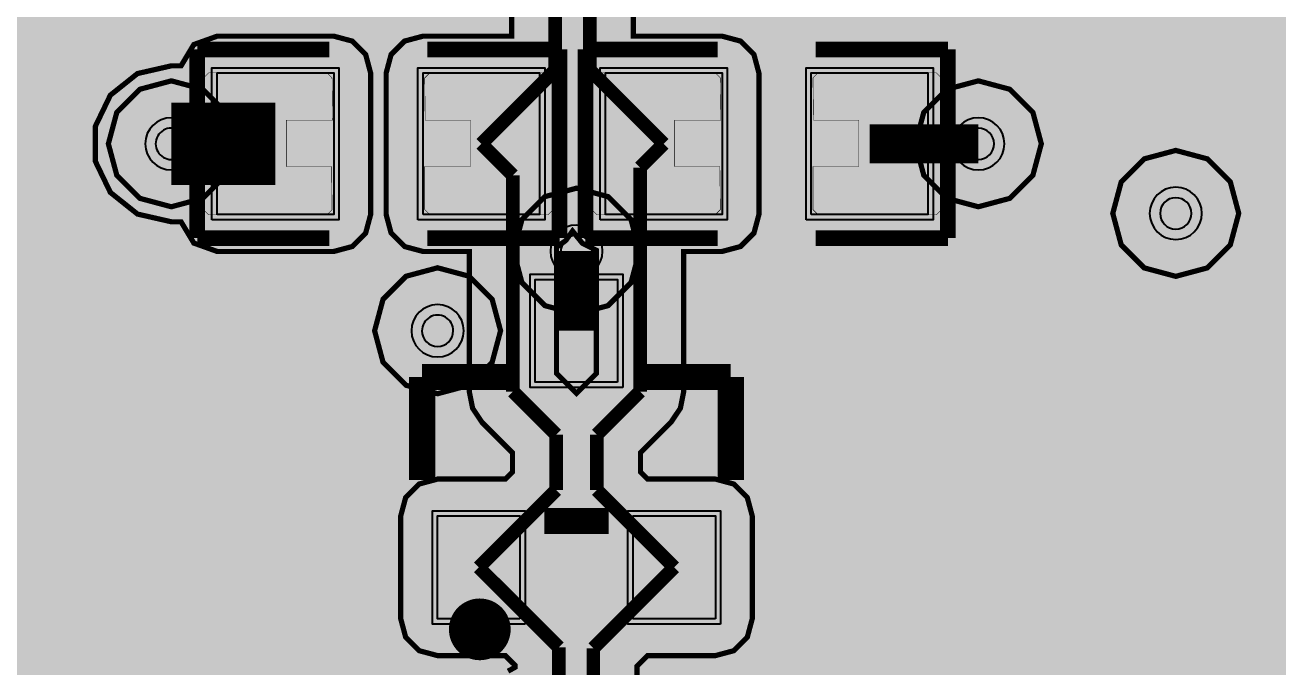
# Model space of a CAD drawing. Header units: millimetres. Extents: x -61 to 56, y -72 to 70.
# Drawn here: x -15.11 to -2.93, y -51.31 to -45.07 of the extents above; entities that cross this region are included whole.
import ezdxf

# ---------------------------------------------------------------- set-up
doc = ezdxf.new("R2010")
doc.units = ezdxf.units.MM
doc.header["$MEASUREMENT"] = 0
for name, color, linetype, true_color in [('02GND', 7, 'Continuous', 0x999966), ('03POWER', 7, 'Continuous', 0x008000), ('Bottom-Layer', 7, 'Continuous', 0x0000ff), ('Document-Layer', 7, 'Continuous', 0xffffff), ('Hole-Layer', 7, 'Continuous', 0x222222), ('Multi-Layer', 7, 'Continuous', 0xc0c0c0), ('Top-Layer', 7, 'Continuous', 0xff0000), ('Top-Paste-Mask-Layer', 7, 'Continuous', 0x808080), ('Top-Silkscreen-Layer', 7, 'Continuous', 0xffcc00), ('Top-Solder-Mask-Layer', 7, 'Continuous', 0x800080)]:
    doc.layers.add(name, color=color, linetype=linetype, true_color=true_color)

msp = doc.modelspace()

# ---------------------------------------------------------------- hatches: boundary and pattern name
at = {"layer": '02GND'}
for points in [[(-49.64195834391669, 52.15325882651766), (49.64195834391669, 52.15325882651766), (49.641958343916706, -62.14198374396749), (-49.64195834391669, -62.14198374396749)], [(-14.295707391414785, -46.22553213106427), (-14.213696018064644, -46.5316027432055), (-13.989636779273562, -46.75566198199658), (-13.683566167132335, -46.837673355346716), (-13.37749555499111, -46.75566198199658), (-13.153436316200027, -46.5316027432055), (-13.071424942849886, -46.22553213106427), (-13.153436316200027, -45.91946151892304), (-13.37749555499111, -45.69540228013196), (-13.683566167132335, -45.613390906781824), (-13.98963677927356, -45.69540228013196), (-14.213696018064644, -45.91946151892304)]]:
    msp.add_hatch(color=256, dxfattribs=at).paths.add_polyline_path(points)
at = {"layer": '03POWER'}
for points in [[(48.498956057912125, -56.04159512319025), (48.58111403814797, -56.34791952557415), (48.80553446097866, -56.57201782326688), (49.111976558646546, -56.65373571597832), (49.41818263372846, -56.57113781772896), (49.64195834391669, -56.34639573279148), (49.641958343916706, -62.14198374396749), (44.192197104394225, -62.14198374396749), (44.39271061544224, -61.95662885865687), (44.49267545900355, -61.702524290273935), (44.47220038050033, -61.43023240133561), (45.189120969245266, -61.703607933859004), (45.94976176232751, -61.80428015568837), (46.713115877138364, -61.72682172974153), (47.43803015326418, -61.475408514858486), (48.08542375926282, -61.063594441202774), (48.62039507817628, -60.513580804745615), (49.014103287538546, -59.85501937387557), (49.24532319607639, -59.123413833816876), (49.30158951434908, -58.358205748537536), (49.17986887058742, -57.60064822779664), (48.886723342706745, -56.89158193200168), (48.437956690324455, -56.26923331261023), (47.85776235875703, -55.76715378707081), (47.17741918692714, -55.41241094937951), (46.43360513483187, -55.22412932984521), (45.666419939159496, -55.21245937311911), (44.917223297607244, -55.3780302178825), (44.22640512747952, -55.71191577937058), (43.631208106087335, -56.196115963256034), (43.16371988190714, -56.80452706818566), (42.84914319834193, -57.50434906162825), (42.7044371893899, -58.257853861428494), (42.73740309628848, -59.02441929329403), (42.94626369503581, -59.76271907159533), (43.319759108259646, -60.43295073949053), (43.837753836123234, -60.99898145796292), (-43.36177800355601, -60.99898145796292), (-43.62070140292836, -61.05643758985197), (-43.83101923092808, -61.21802021595908), (-43.95325024242799, -61.453396751879495), (-43.96444900967684, -61.718381886266876), (-43.86251327972212, -61.963232127828505), (-43.66657861315724, -62.14198374396749), (-49.64195834391669, -62.14198374396749), (-49.64195834391669, -56.58191262382526), (-49.43345581523011, -56.797498269466416), (-49.14757138874967, -56.8881656272704), (-48.85293138332117, -56.832150073391965), (-49.16222811200256, -57.541188698626186), (-49.29821191569646, -58.30270602842243), (-49.25343109754075, -59.07497212037024), (-49.0303395753776, -59.81566801693373), (-48.6411624109461, -60.4842047572346), (-48.10722589587972, -61.043947587761096), (-47.45778890473421, -61.464223488781975), (-46.72843955504717, -61.72200200720069), (-45.95914503491617, -61.80315728887398), (-45.19206146445252, -61.70324215302472), (-44.46922380723083, -61.427731790698154), (-43.83024242092482, -60.99172373297273), (-43.31013247250253, -60.41911053019163), (-42.93739516258743, -59.74127047808177), (-42.7324559048482, -58.995348136893135), (-42.706545045710975, -58.22221886838377), (-42.861082459178974, -57.46424893079675), (-43.18759973998821, -56.76297387507325), (-43.668204258790595, -56.1568224625089), (-44.27655964987642, -55.6790108295573), (-44.97932900226311, -55.35572229621123), (-45.73800166956687, -55.204672561576466), (-46.51100359237213, -55.23413891164608), (-47.25597549077851, -55.44250663715039), (-47.93209408578566, -55.81835751706504), (-48.50230915026372, -56.34109551902143), (-48.49979490575768, -56.3091476666853), (-48.498956057912125, -56.27711201422403), (-48.498956057912125, 51.31496316992635), (-19.402619467519298, 51.31496316992635), (-19.629487069922497, 51.14373500071528), (-19.75456549222998, 50.88850298229945), (-19.75088814838538, 50.604294481205976), (-19.61924786426078, 50.35238411907861), (-19.388025946438404, 50.187083121894396), (-19.6577761679802, 49.97715635433686), (-19.772914418966884, 49.65532159406582), (-19.6975412972884, 49.32192494998037), (-19.45515768106508, 49.080917455604144), (-19.683909679216892, 48.85828713656416), (-19.769484338568923, 48.55076687171796), (-19.688612489603983, 48.241976522679515), (-19.463284529677818, 48.0158813080247), (-19.154770869168768, 47.93396026742095), (-18.84696149045146, 48.01848909083615), (-18.62355486999766, 48.24648298889421), (-18.545298974109148, 48.55594663841217), (-18.63347287910289, 48.86273173924409), (-18.86410063745156, 49.083418333067456), (-18.624969617895157, 49.324257714659346), (-18.550889167339907, 49.65546662016338), (-18.664631474695653, 49.97523206507112), (-18.931232372078252, 50.18525876278939), (-18.69805043815655, 50.349440834778), (-18.56455849949009, 50.601451686490805), (-18.559730008311707, 50.88659419953101), (-18.684612953435636, 51.14298026991533), (-18.912102401924443, 51.31496316992635), (48.42554110101114, 51.31496316992635), (48.498956057912125, 51.24154821302537)], [(22.8493522987046, 14.008028956057913), (22.9306957097232, 13.70311821518391), (23.153107563706765, 13.479242630038797), (23.45747817113814, 13.395900901305033), (23.76291592583185, 13.475242494584576), (23.76291592583185, -5.556832290066372), (23.537746707185544, -5.68262653381319), (23.38437889255203, -5.889999825777614), (23.330040640081283, -6.142136144272289), (23.38437889255203, -6.394272462766964), (23.537746707185544, -6.601645754731387), (23.76291592583185, -6.727439998478205), (23.76291592583185, -10.398869660201642), (23.49121982047213, -10.504061219073387), (23.298924763855425, -10.722937094688511), (23.229591059182123, -11.005915671831346), (23.298924763855428, -11.288894248974179), (23.491219820472132, -11.507770124589303), (23.76291592583185, -11.612961683461046), (23.76291592583185, -18.065884906541513), (15.932438119647943, -25.89636271272543), (-24.55725933451867, -25.89636271272543), (-24.694313853094943, -25.923624551475513), (-24.81050306362028, -26.00125969990525), (-28.007155336924825, -29.197911973209795), (-28.084790485354564, -29.314101183735133), (-28.11205232410465, -29.451155702311407), (-28.11205232410465, -54.9897332994666), (-28.084790485354564, -55.12678781804287), (-28.007155336924825, -55.242977028568205), (-26.976256175126505, -56.27387619036653), (-26.860066964601167, -56.35151133879627), (-26.723012446024896, -56.37877317754636), (9.14188214376429, -56.37877317754636), (9.278936500650534, -56.351511405770424), (9.395125625361427, -56.27387643787076), (10.694579524269225, -54.974425078968046), (10.7722148532292, -54.85823578262847), (10.799476758953519, -54.72118110236221), (10.799476758953519, -52.30704935710272), (11.027596092756033, -52.52074669756957), (11.331479004075238, -52.59395981104846), (11.631890004394762, -52.507598855379065), (11.850498883362615, -52.28418188687952), (11.930304800609603, -51.98196342392685), (11.850498883362615, -51.67974496097418), (11.631890004394762, -51.456327992474634), (11.331479004075238, -51.36996703680524), (11.027596092756033, -51.443180150284135), (10.799476758953519, -51.656877490750986), (10.799476758953519, -47.2270391970824), (10.994646497483823, -47.42162005923089), (11.25539127222639, -47.51086747486231), (11.528859629072418, -47.476691510261844), (11.759621117588802, -47.32601943531051), (11.900901721949367, -47.089391606042796), (11.924064682759033, -46.81477111154363), (12.234593449248374, -46.82033628397155), (12.507885483393856, -46.672787817242245), (12.673590338420407, -46.410107427829224), (12.689052506199635, -46.09991392801159), (12.550291737490909, -45.82205688737935), (12.29302763204046, -45.648061870185394), (11.983484750012357, -45.622718426313625), (11.701345179890486, -45.75255042904404), (11.51923688857868, -46.00413670887074), (11.48403793344619, -46.31271428342716), (11.224239487138794, -46.297060592487746), (10.981420375354643, -46.39075770928501), (10.799476758953519, -46.576867330730664), (10.799476758953519, -42.147029037062076), (11.027596092756033, -42.36072637752893), (11.331479004075238, -42.43393949100782), (11.631890004394762, -42.34757853533843), (11.850498883362615, -42.12416156683888), (11.930304800609603, -41.82194310388621), (11.850498883362615, -41.51972464093354), (11.631890004394762, -41.29630767243399), (11.331479004075238, -41.209946716764605), (11.027596092756033, -41.28315983024349), (10.799476758953519, -41.49685717071034), (10.799476758953519, -38.0449555830423), (11.00268033657947, -37.84175151705892), (11.302568492383902, -37.86117191414528), (11.575561111775842, -37.73553319570107), (11.75586457654087, -37.495115396009574), (11.800024168562755, -37.19786131572263), (21.069715784758, -37.19786131572263), (21.334124841312097, -37.33688156948198), (21.6328415447338, -37.334214878646875), (21.89472654754866, -37.19049631532329), (21.99236859392231, -37.15499644936559), (22.075712614039386, -37.09296432854281), (32.36304560870537, -26.805631333876825), (32.44068075713511, -26.689442123351487), (32.4679425958852, -26.552387604775216), (32.4679425958852, -1.0995663265055207), (32.7894140353464, -1.030597883273473), (33.02883274101193, -0.8052554418015087), (33.11712979425959, -0.4885471170942343), (33.02883274101193, -0.17183879238696065), (32.7894140353464, 0.053503649085004094), (32.4679425958852, 0.12247209231705247), (32.4679425958852, 3.3311708478591164), (32.46921880048647, 3.3539617330030085), (32.4696443992888, 3.3767843535687074), (32.46921880048647, 3.399606974134406), (32.4679425958852, 3.422397859278298), (32.4679425958852, 16.054262128524257), (32.44068075713511, 16.19131664710053), (32.36304560870537, 16.30750585762587), (30.90415767008948, 17.76639379624176), (31.093717054720035, 18.043060975318994), (31.109046083461596, 18.37808710737127), (30.945543494001992, 18.670908540193516), (30.652287301361483, 18.833630062304337), (30.317303217394343, 18.81740810900748), (30.041142272875238, 18.627111968735573), (29.93428154657511, 18.687954774433102), (29.8131394462789, 18.70906527813056), (26.82433871501461, 18.70906527813056), (27.106796188111375, 18.821865029242648), (27.300100091220017, 19.056683275982813), (27.356529669212804, 19.35555065574634), (27.262154204550928, 19.644686055912103), (27.040272080592253, 19.852710888628646), (26.745659131318263, 19.928270256540515), (26.451046182044273, 19.852710888628646), (26.229164058085598, 19.644686055912103), (26.134788593423725, 19.35555065574634), (26.191218171416512, 19.056683275982813), (26.384522074525155, 18.821865029242648), (26.66697954762192, 18.70906527813056), (26.105369570739143, 18.70906527813056), (25.968315052162872, 18.681803439380474), (25.852125841637534, 18.604168290950735), (23.867812913011676, 16.619855362324877), (23.790177764581937, 16.503666151799543), (23.76291592583185, 16.36661163322327), (23.76291592583185, 14.540815417531249), (23.45747817113814, 14.620157010810791), (23.153107563706765, 14.536815282077029), (22.9306957097232, 14.312939696931915)], [(-27.652311404622807, -29.49323988441688), (-24.845125184586678, -26.686053664380744), (-24.698454771378227, -26.989688919691538), (-24.413246635164455, -27.16958582743555), (-24.076046227079843, -27.17115527509624), (-23.789175878555145, -26.993921019051577), (-23.63968543346847, -26.69166419910176), (-23.672937265355415, -26.35610363220727), (-14.65085750223413, -26.35610363220727), (-14.690372732980542, -26.64871280011407), (-14.588317806899635, -26.925780247979517), (-14.36843680938323, -27.122843500604763), (-14.08188722377445, -27.1940538481077), (-13.795337638165671, -27.122843500604763), (-13.575456640649264, -26.925780247979517), (-13.473401714568356, -26.64871280011407), (-13.51291694531477, -26.35610363220727), (-4.490837182193487, -26.35610363220727), (-4.530352412939901, -26.64871280011407), (-4.428297486858995, -26.925780247979517), (-4.2084164893425875, -27.122843500604763), (-3.921866903733808, -27.1940538481077), (-3.635317318125029, -27.122843500604763), (-3.4154363206086216, -26.925780247979517), (-3.3133813945277146, -26.64871280011407), (-3.3528966252741284, -26.35610363220727), (0.5891729778268339, -26.35610363220727), (0.54965774708042, -26.64871280011407), (0.6517126731613266, -26.925780247979514), (0.8715936706777333, -27.122843500604763), (1.1581432562865133, -27.1940538481077), (1.444692841895292, -27.122843500604763), (1.6645738394116987, -26.925780247979517), (1.7666287654926054, -26.64871280011407), (1.7271135347461917, -26.35610363220727), (10.749193297867475, -26.35610363220727), (10.709678067121061, -26.64871280011407), (10.811732993201968, -26.925780247979517), (11.031613990718373, -27.122843500604763), (11.318163576327153, -27.1940538481077), (11.604713161935932, -27.122843500604763), (11.824594159452339, -26.925780247979517), (11.926649085533247, -26.64871280011407), (11.887133854786834, -26.35610363220727), (16.080784861569725, -26.35610363220727), (16.11966557605945, -26.348369777242706), (16.152627054222666, -26.3263456216598), (20.874668546622594, -21.604304129259866), (21.016002162475427, -21.903281241672246), (21.29222522408687, -22.08511447557212), (21.6227210109026, -22.09673513018092), (21.911033107101748, -21.934751674538884), (22.073016562743778, -21.646439578339734), (22.061395908134983, -21.315943791524006), (21.87956267423511, -21.039720729912567), (21.58058556182273, -20.89838711405973), (24.192898834766222, -18.286073841116238), (24.21492299034913, -18.253112362953022), (24.222656845313693, -18.214231648463297), (24.222656845313693, -11.485095551047984), (24.39304730507907, -11.27193940274312), (24.45387350774702, -11.005915671831346), (24.39304730507907, -10.739891940919573), (24.222656845313693, -10.52673579261471), (24.222656845313693, -6.686241523336984), (24.46487067077024, -6.460747647710811), (24.55432308864618, -6.142136144272289), (24.46487067077024, -5.823524640833768), (24.222656845313693, -5.598030765207596), (24.222656845313693, 16.3245274511178), (26.147453752844612, 18.249324358648717), (29.77105526417343, 18.249324358648717), (29.91571242516504, 18.104667197657108), (30.080422315809102, 17.804633644231757), (30.380455869234453, 17.639923753587695), (32.00820167640336, 16.01217794641879), (32.00820167640336, 14.545835302790936), (31.728625800916536, 14.663594800074979), (31.426842503961645, 14.632662437833318), (31.176969363813374, 14.46063516328868), (31.04037489294593, 14.189762647364203), (30.749973975088448, 14.208365516283157), (30.483795659668274, 14.090773576829122), (30.301991092623165, 13.863560330679112), (30.245644586276683, 13.578071572499338), (30.327489360166187, 13.29882223443126), (30.529030079948985, 13.088917260469435), (30.804722444884725, 12.995791110862465), (31.092265318041964, 13.040488492452035), (31.326679577063036, 13.21290866236288), (31.454992137788135, 13.474088000337098), (31.74330469206401, 13.45511744086471), (32.00820167640336, 13.570502009883693), (32.00820167640336, 9.465825142770614), (31.69571564022029, 9.587592097784084), (31.36596702173867, 9.52643195756088), (31.117932898677783, 9.300702500156504), (31.026062992125986, 8.978158496316993), (31.117932898677783, 8.655614492477483), (31.36596702173867, 8.429885035073108), (31.69571564022029, 8.368724894849903), (32.00820167640336, 8.490491849863371), (32.00820167640336, 3.970085997037452), (31.73220556372742, 3.975964949944965), (31.481691976847408, 3.859984955600983), (31.307609364618344, 3.6457335602285754), (31.245361950723908, 3.3767843535687074), (31.307609364618344, 3.1078351469088394), (31.481691976847408, 2.8935837515364318), (31.73220556372742, 2.7776037571924497), (32.00820167640336, 2.783482710099963), (32.00820167640336, -0.13088853570784736), (31.92239925677884, -0.3006466897047749), (31.892847345694694, -0.48854711709423415), (31.92239925677884, -0.6764475444836932), (32.00820167640336, -0.8462056984806203), (32.00820167640336, -10.854215497310669), (31.69571564022029, -10.732448542297199), (31.36596702173867, -10.793608682520404), (31.117932898677783, -11.019338139924779), (31.026062992125986, -11.34188214376429), (31.117932898677783, -11.6644261476038), (31.36596702173867, -11.890155605008175), (31.69571564022029, -11.95131574523138), (32.00820167640336, -11.829548790217912), (32.00820167640336, -15.93422565733099), (31.69571564022029, -15.812458702317521), (31.36596702173867, -15.873618842540726), (31.117932898677783, -16.0993482999451), (31.026062992125986, -16.42189230378461), (31.11793289867778, -16.74443630762412), (31.36596702173867, -16.970165765028497), (31.69571564022029, -17.031325905251702), (32.00820167640336, -16.90955895023823), (32.00820167640336, -26.094245977371628), (31.692934917932497, -25.97222300707202), (31.360976159238167, -26.036145747967424), (31.113567582861606, -26.26651877289175), (31.026164900079433, -26.593081944912022), (31.125424549780714, -26.916238650271264), (31.38107390528869, -27.13743119378442), (22.03370246632696, -36.48480263274614), (21.822268403390623, -36.23564969261925), (21.512781972681708, -36.13077023919438), (21.193436268353334, -36.20005134535368), (20.955233941813223, -36.42375025499456), (20.866054544885102, -36.738120396240795), (11.512065292850394, -36.738120396240795), (11.262722278447107, -36.65136701581459), (11.000033721823538, -36.677688301233786), (10.772860219200833, -36.81218844083678), (10.623456495818875, -37.02985014000937), (10.579611942642885, -37.290187887952094), (10.64948173413788, -37.54477834355391), (10.36949376369044, -37.82476698689406), (10.347469671075865, -37.85772843512545), (10.33973583947168, -37.89660909321819), (10.33973583947168, -54.679096862089544), (9.099798019825993, -55.91903225806452), (-26.68092826391942, -55.91903225806452), (-27.652311404622807, -54.94764911736113)], [(-6.452799085598172, -46.22553213106427), (-6.370787712248031, -46.5316027432055), (-6.146728473456948, -46.75566198199658), (-5.840657861315723, -46.837673355346716), (-5.534587249174498, -46.75566198199658), (-5.310528010383415, -46.5316027432055), (-5.228516637033274, -46.22553213106427), (-5.310528010383415, -45.91946151892304), (-5.534587249174498, -45.69540228013196), (-5.840657861315723, -45.613390906781824), (-6.146728473456947, -45.69540228013196), (-6.370787712248031, -45.91946151892304)], [(-4.534008128016256, -46.90195326390653), (-4.451996754666116, -47.20802387604776), (-4.227937515875032, -47.43208311483884), (-3.9218669037338074, -47.51409448818898), (-3.615796291592583, -47.43208311483884), (-3.391737052801499, -47.20802387604776), (-3.3097256794513585, -46.90195326390653), (-3.3917370528014987, -46.5958826517653), (-3.615796291592583, -46.37182341297422), (-3.9218669037338074, -46.28981203962408), (-4.227937515875031, -46.37182341297422), (-4.451996754666116, -46.5958826517653)], [(-10.358232156464314, -47.269047498095006), (-10.276220783114173, -47.57511811023623), (-10.052161544323091, -47.79917734902731), (-9.746090932181865, -47.88118872237745), (-9.44002032004064, -47.79917734902731), (-9.215961081249556, -47.57511811023623), (-9.133949707899415, -47.269047498095006), (-9.215961081249556, -46.96297688595378), (-9.44002032004064, -46.738917647162694), (-9.746090932181865, -46.65690627381255), (-10.05216154432309, -46.738917647162694), (-10.276220783114173, -46.96297688595378)], [(-11.708163576327154, -48.043096266192535), (-11.626152202977012, -48.34916687833376), (-11.402092964185929, -48.57322611712485), (-11.096022352044706, -48.65523749047499), (-10.789951739903481, -48.57322611712485), (-10.5658925011124, -48.34916687833376), (-10.483881127762258, -48.043096266192535), (-10.5658925011124, -47.737025654051315), (-10.789951739903481, -47.51296641526023), (-11.096022352044706, -47.43095504191009), (-11.402092964185929, -47.51296641526023), (-11.626152202977012, -47.737025654051315)]]:
    msp.add_hatch(color=256, dxfattribs=at).paths.add_polyline_path(points)
at = {"layer": 'Bottom-Layer'}
for points in [[(-49.64195834391669, -62.14198374396749), (-49.641958343916684, 52.15325882651766), (49.6419583439167, 52.15325882651766), (49.641958343916706, -62.14198374396749)], [(-14.295707391414785, -46.22553213106427), (-14.213696018064644, -46.5316027432055), (-13.989636779273562, -46.75566198199658), (-13.683566167132335, -46.837673355346716), (-13.37749555499111, -46.75566198199658), (-13.153436316200027, -46.5316027432055), (-13.071424942849886, -46.22553213106427), (-13.153436316200027, -45.91946151892304), (-13.37749555499111, -45.69540228013196), (-13.683566167132335, -45.613390906781824), (-13.98963677927356, -45.69540228013196), (-14.213696018064644, -45.91946151892304)]]:
    msp.add_hatch(color=256, dxfattribs=at).paths.add_polyline_path(points)
at = {"layer": 'Top-Layer'}
for points in [[(-49.64195834391669, -62.14198374396749), (-49.641958343916684, 52.15325882651766), (49.6419583439167, 52.15325882651766), (49.641958343916706, -62.14198374396749)], [(-10.788313436626876, -48.63363220726443), (-10.756024837531996, -48.79595859785279), (-10.664074649405745, -48.933572454773156), (-10.368244856489715, -49.229404036466576), (-10.368244856489715, -49.41559944195624), (-10.437796309910645, -49.48515113030226), (-11.096052832105665, -49.48515113030226), (-11.275123190246381, -49.53313288815442), (-11.40621179053494, -49.664221488442976), (-11.454193548387098, -49.843291846583696), (-11.4541935483871, -50.843291846583696), (-11.406211790534941, -51.022362204724416), (-11.275123190246383, -51.15345080501297), (-11.096052832105666, -51.20143256286513), (-10.437794424476268, -51.20143256286513), (-10.341899923799849, -51.29732706354155), (-10.341899923799849, -51.31416168385068), (-10.41143400471593, -51.35252350986573), (-10.472599000954295, -51.40317389327213), (-10.565994987746269, -51.496567340059016), (-10.657948812311846, -51.634182925516136), (-10.690238760477522, -51.79651257302515), (-10.690238760477522, -52.005963931927866), (-10.657949916000472, -52.16829091492245), (-10.56599906644185, -52.30590508625388), (-10.472603079649879, -52.399301073045855), (-10.411436388449772, -52.449953911645814), (-10.341899923799849, -52.48831736110743), (-10.341899923799849, -52.714136442118566), (-10.695655572742778, -52.383891290523465), (-11.138014017175694, -52.18761616232329), (-11.620248056594471, -52.14693139199146), (-12.089238065897806, -52.26631853738308), (-12.493323292351459, -52.53262672177291), (-12.787992453085257, -52.91652124507787), (-12.940786795569082, -53.37571489509498), (-12.934875533241032, -53.859626019464734), (-12.770909810593352, -54.31495025680306), (-12.466950977519568, -54.69153218295928), (-12.056481073733359, -54.94789009174472), (-11.584714674777278, -55.05578533782681), (-11.10361836160472, -55.00333291402317), (-10.66618643512432, -54.79631062293655), (-10.32060342409723, -54.4575226334792), (-10.10493640485274, -54.02428752857506), (-10.011115062230127, -54.02428752857506), (-9.873084562974297, -54.00120139894204), (-9.750078740157482, -53.93445594471926), (-9.627072917340668, -54.00120139894204), (-9.489042418084837, -54.02428752857506), (-9.395221075462223, -54.02428752857506), (-9.179554056217734, -54.4575226334792), (-8.833971045190642, -54.79631062293655), (-8.396539118710248, -55.00333291402317), (-7.91544280553769, -55.05578533782681), (-7.44367640658161, -54.94789009174472), (-7.033206502795401, -54.691532182959286), (-6.729247669721615, -54.314950256803066), (-6.565281947073934, -53.85962601946474), (-6.559370684745882, -53.37571489509499), (-6.712165027229704, -52.916521245077874), (-7.006834187963502, -52.532626721772914), (-7.410919414417153, -52.266318537383086), (-7.87990942372049, -52.14693139199146), (-8.362143463139267, -52.18761616232329), (-8.804501907572183, -52.383891290523465), (-9.158257556515116, -52.714136442118566), (-9.158257556515116, -51.30530267949279), (-9.05438743988746, -51.20143256286513), (-8.396129032258065, -51.20143256286513), (-8.21705867411735, -51.15345080501297), (-8.08597007382879, -51.022362204724416), (-8.037988315976632, -50.843291846583696), (-8.037988315976632, -49.843291846583696), (-8.085970073828788, -49.664221488442976), (-8.217058674117348, -49.53313288815442), (-8.396129032258063, -49.48515113030226), (-9.054387439887464, -49.48515113030226), (-9.123939547879097, -49.41559902231063), (-9.123939547879097, -49.22940478769701), (-8.828108121772539, -48.93357336159045), (-8.736157272213909, -48.79595919025902), (-8.703868427736857, -48.63363220726443), (-8.703868427736857, -47.27217932435866), (-8.331460502921008, -47.27217932435865), (-8.152390144780291, -47.2241975665065), (-8.021301544491733, -47.09310896621794), (-7.973319786639574, -46.91403860807722), (-7.973319786639576, -45.53702565405132), (-8.021301544491733, -45.3579552959106), (-8.152390144780291, -45.22686669562204), (-8.331460502921008, -45.17888493776988), (-9.192755905511811, -45.17888493776988), (-9.192755905511818, -44.68038772739596), (-8.783383468074407, -44.89642480352207), (-8.325234315683495, -44.962433628371926), (-7.871525892353655, -44.87074678420047), (-7.474959818270127, -44.632014382376695), (-7.181600203200408, -44.27396697344778), (-7.181600203200409, -44.604831089662184), (-7.133618445348252, -44.783901447802904), (-7.0025298450596924, -44.91499004809146), (-6.823459486918975, -44.96297180594362), (-4.823459486918975, -44.96297180594362), (-4.6443891287782595, -44.91499004809146), (-4.5133005284897, -44.783901447802904), (-4.465318770637543, -44.604831089662184), (-4.465318770637541, -42.60483108966218), (-4.513300528489697, -42.42576073152146), (-4.644389128778258, -42.2946721312329), (-4.823459486918974, -42.246690373380744), (-6.823459486918974, -42.246690373380744), (-7.002529845059691, -42.2946721312329), (-7.13361844534825, -42.42576073152146), (-7.181600203200407, -42.60483108966218), (-7.181600203200408, -42.935695205876584), (-7.467737604176427, -42.58393960991556), (-7.853719284002066, -42.3459800453543), (-8.296520901473036, -42.24834122575728), (-8.746784549539216, -42.30190668811263), (-9.154320548641099, -42.50070563419444), (-9.154320548641099, -42.11445663580707), (-8.855488770322978, -42.0636889373548), (-8.611886241422551, -41.883312667152126), (-8.476139192278385, -41.612295085457575), (-8.333523611827, -41.891352389605835), (-8.077202730739533, -42.07166264639819), (-7.766368039471207, -42.111587294049805), (-7.472799755783849, -42.00190664124887), (-7.264290812458097, -41.76794894563029), (-7.188991617983237, -41.46374142748285), (-7.188991617983235, -41.419129758554426), (-7.175563845660423, -41.406642603172784), (-7.162441997455039, -41.393834355097674), (-6.0910409672240196, -40.32243332486666), (-5.425064770129541, -40.32243332486666), (-5.191362151247044, -40.2356739981204), (-5.070888109576363, -40.01743078486158), (-5.032608585217171, -40.01743078486158), (-4.703663105426269, -39.94235112566917), (-4.439869312159518, -39.73198259538659), (-4.293474801391959, -39.427991261437015), (-4.293474801391959, -39.09058633571821), (-4.439869312159518, -38.786595001768625), (-4.70366310542627, -38.576226471486045), (-5.032608585217171, -38.501146812293634), (-5.070888109576363, -38.501146812293634), (-5.191362151247043, -38.28290359903482), (-5.425064770129541, -38.19614427228856), (-6.77507747015494, -38.19614427228856), (-6.954147828295657, -38.24412603014071), (-7.085236428584216, -38.37521463042927), (-7.133218186436373, -38.55428498856999), (-7.133218186436373, -39.22026118566446), (-7.571098865021447, -39.658141864249544), (-7.85095233972961, -39.59968015399323), (-8.128919620066176, -39.66653768860691), (-8.351579265366972, -39.84586538091027), (-8.476139192278385, -40.103198945530494), (-8.6412378055031, -39.799550994313414), (-8.938325799732393, -39.622920436221484), (-9.283955124829456, -39.622920436221484), (-9.581043119058752, -39.799550994313414), (-9.746141732283466, -40.103198945530494), (-9.88875731273485, -39.82414164138223), (-10.145078193822316, -39.64383138458987), (-10.455912885090644, -39.60390673693825), (-10.749481168778003, -39.71358738973919), (-10.957990112103754, -39.94754508535778), (-11.033289306578615, -40.25175260350521), (-11.033289306578615, -41.46374142748285), (-10.938579152348193, -41.80220817741016), (-10.681957895046297, -42.04236496873927), (-10.337962915925834, -42.11445663580707), (-10.337962915925834, -42.558183896367794), (-11.237693675387353, -42.5581838963678), (-11.416764033528068, -42.60616565421996), (-11.547852633816628, -42.73725425450851), (-11.595834391668786, -42.91632461264923), (-11.595834391668784, -44.29333756667513), (-11.547852633816628, -44.47240792481585), (-11.416764033528068, -44.603496525104404), (-11.237693675387353, -44.65147828295657), (-10.376398272796548, -44.65147828295657), (-10.376398272796548, -45.17888493776988), (-11.237693675387353, -45.17888493776989), (-11.416764033528068, -45.22686669562204), (-11.547852633816628, -45.3579552959106), (-11.595834391668786, -45.53702565405132), (-11.595834391668784, -46.91403860807722), (-11.54785263381663, -47.09310896621794), (-11.41676403352807, -47.224197566506504), (-11.237693675387353, -47.27217932435866), (-10.788313436626876, -47.27217932435866)], [(-13.237693675387352, -47.27217932435866), (-12.105156210312423, -47.27217932435865), (-11.926085852171706, -47.2241975665065), (-11.794997251883148, -47.09310896621794), (-11.74701549403099, -46.91403860807722), (-11.747015494030991, -45.53702565405132), (-11.794997251883146, -45.3579552959106), (-11.926085852171704, -45.226866695622036), (-12.105156210312423, -45.17888493776988), (-13.237693675387352, -45.17888493776989), (-13.46498804563179, -45.26025491514679), (-13.588999337891023, -45.4673901447803), (-13.683566167132335, -45.4673901447803), (-14.012511646923238, -45.54246980397271), (-14.27630544018999, -45.752838334255294), (-14.422699950957549, -46.05682966820487), (-14.422699950957549, -46.39423459392368), (-14.27630544018999, -46.69822592787325), (-14.012511646923238, -46.90859445815583), (-13.683566167132335, -46.983674117348244), (-13.588999337891023, -46.983674117348244), (-13.46498804563179, -47.19080934698175)], [(-13.237693675387352, -46.91403860807722), (-13.237693675387352, -45.53702565405132), (-12.105156210312423, -45.53702565405132), (-12.105156210312423, -46.91403860807722)], [(-11.237693675387353, -46.91403860807722), (-11.237693675387353, -45.53702565405132), (-10.105156210312423, -45.53702565405132), (-10.105156210312423, -46.91403860807722)], [(-9.463997967995937, -46.91403860807722), (-9.463997967995937, -45.53702565405132), (-8.331460502921008, -45.53702565405132), (-8.331460502921008, -46.91403860807722)], [(-7.463997967995937, -46.91403860807722), (-7.463997967995937, -45.53702565405132), (-6.331460502921007, -45.53702565405132), (-6.331460502921007, -46.91403860807722)], [(-9.784577089154183, -47.073706387344004), (-9.68886363937334, -47.19278616859492), (-9.552230124460252, -47.26114069568868), (-9.552230124460252, -48.457930746974085), (-9.746091893897804, -48.65179251641164), (-9.939951739903481, -48.457931498204516), (-9.939951739903478, -47.23179992670408), (-9.849725561689695, -47.16507636699557)], [(-9.346090932181864, -48.543317246634494), (-10.14609093218187, -48.543317246634494), (-10.14609093218187, -47.5433172466345), (-9.346090932181864, -47.5433172466345)], [(-10.296052832105659, -50.843291846583696), (-11.096052832105665, -50.843291846583696), (-11.096052832105665, -49.843291846583696), (-10.296052832105659, -49.843291846583696)], [(-8.396129032258061, -50.84329184658369), (-9.196129032258067, -50.84329184658369), (-9.196129032258067, -49.843291846583696), (-8.396129032258061, -49.843291846583696)]]:
    msp.add_hatch(color=256, dxfattribs=at).paths.add_polyline_path(points)
at = {"layer": 'Top-Paste-Mask-Layer'}
for points in [[(-13.371450342900687, -46.86553721107443), (-13.371450342900687, -45.58555245110491), (-13.321437642875287, -45.53553975107951), (-12.171424942849887, -45.53553975107951), (-12.12143764287529, -45.58555245110491), (-12.116408432816867, -45.99558547117095), (-12.566421132842269, -45.99558547117095), (-12.566421132842269, -46.44557277114555), (-12.126416052832107, -46.44557277114555), (-12.12143764287529, -46.86553721107443), (-12.171424942849887, -46.91554991109983), (-13.321437642875287, -46.91554991109983)], [(-13.371450342900687, -46.86553721107443), (-13.371450342900687, -45.58555245110491), (-13.321437642875287, -45.53553975107951), (-12.171424942849887, -45.53553975107951), (-12.12143764287529, -45.58555245110491), (-12.116408432816867, -45.99558547117095), (-12.566421132842269, -45.99558547117095), (-12.566421132842269, -46.44557277114555), (-12.126416052832107, -46.44557277114555), (-12.12143764287529, -46.86553721107443), (-12.171424942849887, -46.91554991109983), (-13.321437642875287, -46.91554991109983)], [(-11.221437642875287, -46.86553721107443), (-11.221412242824487, -46.44557277114555), (-10.776428752857507, -46.44557277114555), (-10.776428752857507, -45.99558547117095), (-11.216408432816866, -45.99558547117095), (-11.221437642875287, -45.58555245110491), (-11.171424942849887, -45.53553975107951), (-10.021437642875288, -45.53553975107951), (-9.971424942849888, -45.58555245110491), (-9.971424942849888, -46.86553721107443), (-10.021437642875288, -46.91554991109983), (-11.171424942849887, -46.91554991109983)], [(-11.221437642875287, -46.86553721107443), (-11.221412242824487, -46.44557277114555), (-10.776428752857507, -46.44557277114555), (-10.776428752857507, -45.99558547117095), (-11.216408432816866, -45.99558547117095), (-11.221437642875287, -45.58555245110491), (-11.171424942849887, -45.53553975107951), (-10.021437642875288, -45.53553975107951), (-9.971424942849888, -45.58555245110491), (-9.971424942849888, -46.86553721107443), (-10.021437642875288, -46.91554991109983), (-11.171424942849887, -46.91554991109983)], [(-9.597754635509272, -46.86553721107443), (-9.597754635509272, -45.58555245110491), (-9.547741935483872, -45.53553975107951), (-8.397729235458472, -45.53553975107951), (-8.347741935483873, -45.58555245110491), (-8.342712725425454, -45.99558547117095), (-8.792725425450852, -45.99558547117095), (-8.792725425450852, -46.44557277114555), (-8.352720345440693, -46.44557277114555), (-8.347741935483873, -46.86553721107443), (-8.397729235458472, -46.91554991109983), (-9.547741935483872, -46.91554991109983)], [(-9.597754635509272, -46.86553721107443), (-9.597754635509272, -45.58555245110491), (-9.547741935483872, -45.53553975107951), (-8.397729235458472, -45.53553975107951), (-8.347741935483873, -45.58555245110491), (-8.342712725425454, -45.99558547117095), (-8.792725425450852, -45.99558547117095), (-8.792725425450852, -46.44557277114555), (-8.352720345440693, -46.44557277114555), (-8.347741935483873, -46.86553721107443), (-8.397729235458472, -46.91554991109983), (-9.547741935483872, -46.91554991109983)], [(-7.447741935483872, -46.86553721107443), (-7.447716535433072, -46.44557277114555), (-7.002733045466092, -46.44557277114555), (-7.002733045466092, -45.99558547117095), (-7.442712725425452, -45.99558547117095), (-7.447741935483872, -45.58555245110491), (-7.397729235458472, -45.53553975107951), (-6.247741935483872, -45.53553975107951), (-6.197729235458472, -45.58555245110491), (-6.197729235458472, -46.86553721107443), (-6.247741935483872, -46.91554991109983), (-7.397729235458472, -46.91554991109983)], [(-7.447741935483872, -46.86553721107443), (-7.447716535433072, -46.44557277114555), (-7.002733045466092, -46.44557277114555), (-7.002733045466092, -45.99558547117095), (-7.442712725425452, -45.99558547117095), (-7.447741935483872, -45.58555245110491), (-7.397729235458472, -45.53553975107951), (-6.247741935483872, -45.53553975107951), (-6.197729235458472, -45.58555245110491), (-6.197729235458472, -46.86553721107443), (-6.247741935483872, -46.91554991109983), (-7.397729235458472, -46.91554991109983)], [(-9.346090932181864, -48.543317246634494), (-10.14609093218187, -48.543317246634494), (-10.14609093218187, -47.5433172466345), (-9.346090932181864, -47.5433172466345)], [(-10.296052832105659, -50.843291846583696), (-11.096052832105665, -50.843291846583696), (-11.096052832105665, -49.843291846583696), (-10.296052832105659, -49.843291846583696)], [(-8.396129032258061, -50.84329184658369), (-9.196129032258067, -50.84329184658369), (-9.196129032258067, -49.843291846583696), (-8.396129032258061, -49.843291846583696)]]:
    msp.add_hatch(color=256, dxfattribs=at).paths.add_polyline_path(points)
at = {"layer": 'Top-Solder-Mask-Layer'}
for points in [[(-13.288493776987556, -46.96483870967743), (-13.288493776987556, -45.48622555245111), (-12.054356108712218, -45.48622555245111), (-12.054356108712218, -46.96483870967743)], [(-11.288493776987556, -46.96483870967743), (-11.288493776987556, -45.48622555245111), (-10.05435610871222, -45.48622555245111), (-10.05435610871222, -46.96483870967743)], [(-9.514798069596141, -46.96483870967743), (-9.514798069596141, -45.48622555245111), (-8.280660401320803, -45.48622555245111), (-8.280660401320803, -46.96483870967743)], [(-7.51479806959614, -46.96483870967743), (-7.51479806959614, -45.48622555245111), (-6.280660401320803, -45.48622555245111), (-6.280660401320803, -46.96483870967743)], [(-9.295290830581663, -48.594117348234704), (-10.19689103378207, -48.594117348234704), (-10.19689103378207, -47.49251714503429), (-9.295290830581663, -47.49251714503429)], [(-10.24525273050546, -50.8940919481839), (-11.146852933705865, -50.8940919481839), (-11.146852933705865, -49.792491744983494), (-10.24525273050546, -49.792491744983494)], [(-8.345328930657862, -50.8940919481839), (-9.246929133858268, -50.8940919481839), (-9.246929133858268, -49.79249174498349), (-8.345328930657862, -49.79249174498349)]]:
    msp.add_hatch(color=256, dxfattribs=at).paths.add_polyline_path(points)

# ---------------------------------------------------------------- linework, layer by layer
at = {"layer": '02GND', "const_width": 0.05080010160020321}
msp.add_lwpolyline([(-14.295707391414785, -46.22553213106427), (-14.213696018064644, -46.5316027432055), (-13.989636779273562, -46.75566198199658), (-13.683566167132335, -46.837673355346716), (-13.37749555499111, -46.75566198199658), (-13.153436316200027, -46.5316027432055), (-13.071424942849886, -46.22553213106427), (-13.153436316200027, -45.91946151892304), (-13.37749555499111, -45.69540228013196), (-13.683566167132335, -45.613390906781824), (-13.98963677927356, -45.69540228013196), (-14.213696018064644, -45.91946151892304)], close=True, dxfattribs=at)
at = {"layer": '03POWER', "const_width": 0.05080010160020321}
for points in [[(-6.452799085598172, -46.22553213106427), (-6.370787712248031, -46.5316027432055), (-6.146728473456948, -46.75566198199658), (-5.840657861315723, -46.837673355346716), (-5.534587249174498, -46.75566198199658), (-5.310528010383415, -46.5316027432055), (-5.228516637033274, -46.22553213106427), (-5.310528010383415, -45.91946151892304), (-5.534587249174498, -45.69540228013196), (-5.840657861315723, -45.613390906781824), (-6.146728473456947, -45.69540228013196), (-6.370787712248031, -45.91946151892304)], [(-4.534008128016256, -46.90195326390653), (-4.451996754666116, -47.20802387604776), (-4.227937515875032, -47.43208311483884), (-3.9218669037338074, -47.51409448818898), (-3.615796291592583, -47.43208311483884), (-3.391737052801499, -47.20802387604776), (-3.3097256794513585, -46.90195326390653), (-3.3917370528014987, -46.5958826517653), (-3.615796291592583, -46.37182341297422), (-3.9218669037338074, -46.28981203962408), (-4.227937515875031, -46.37182341297422), (-4.451996754666116, -46.5958826517653)], [(-10.358232156464314, -47.269047498095006), (-10.276220783114173, -47.57511811023623), (-10.052161544323091, -47.79917734902731), (-9.746090932181865, -47.88118872237745), (-9.44002032004064, -47.79917734902731), (-9.215961081249556, -47.57511811023623), (-9.133949707899415, -47.269047498095006), (-9.215961081249556, -46.96297688595378), (-9.44002032004064, -46.738917647162694), (-9.746090932181865, -46.65690627381255), (-10.05216154432309, -46.738917647162694), (-10.276220783114173, -46.96297688595378)], [(-11.708163576327154, -48.043096266192535), (-11.626152202977012, -48.34916687833376), (-11.402092964185929, -48.57322611712485), (-11.096022352044706, -48.65523749047499), (-10.789951739903481, -48.57322611712485), (-10.5658925011124, -48.34916687833376), (-10.483881127762258, -48.043096266192535), (-10.5658925011124, -47.737025654051315), (-10.789951739903481, -47.51296641526023), (-11.096022352044706, -47.43095504191009), (-11.402092964185929, -47.51296641526023), (-11.626152202977012, -47.737025654051315)]]:
    msp.add_lwpolyline(points, close=True, dxfattribs=at)
at = {"layer": 'Bottom-Layer', "const_width": 0.05080010160020321}
msp.add_lwpolyline([(-14.295707391414785, -46.22553213106427), (-14.213696018064644, -46.5316027432055), (-13.989636779273562, -46.75566198199658), (-13.683566167132335, -46.837673355346716), (-13.37749555499111, -46.75566198199658), (-13.153436316200027, -46.5316027432055), (-13.071424942849886, -46.22553213106427), (-13.153436316200027, -45.91946151892304), (-13.37749555499111, -45.69540228013196), (-13.683566167132335, -45.613390906781824), (-13.98963677927356, -45.69540228013196), (-14.213696018064644, -45.91946151892304)], close=True, dxfattribs=at)
at = {"layer": 'Document-Layer', "const_width": 0.30000000000000004}
msp.add_lwpolyline([(-10.836007112014226, -50.94603505207011, 1), (-10.535778511557025, -50.94603505207011, 1)], format="xyb", close=True, dxfattribs=at)
msp.add_lwpolyline([(-10.836007112014226, -50.94603505207011, 1), (-10.535778511557025, -50.94603505207011, 1)], format="xyb", close=True, dxfattribs=at)
at = {"layer": 'Hole-Layer'}
for points in [[(-13.836065532131066, -46.22553213098406, 1), (-13.531066802133607, -46.22553213116542), (-13.531066802133607, -46.22553213114448, 1), (-13.836065532131066, -46.22553213096312)], [(-4.074366268732537, -46.90195326376034, 1), (-3.769367538735078, -46.90195326391716), (-3.769367538735078, -46.90195326405272, 1), (-4.074366268732537, -46.901953263895905)], [(-9.898590297180595, -47.26904749801479, 1), (-9.593591567183136, -47.26904749819616), (-9.593591567183136, -47.26904749817521, 1), (-9.898590297180595, -47.269047497993846)], [(-11.248521717043435, -48.04309626611233, 1), (-10.943522987045977, -48.043096266293695), (-10.943522987045977, -48.04309626627275, 1), (-11.248521717043435, -48.04309626609138)]]:
    msp.add_lwpolyline(points, format="xyb", dxfattribs=at)
msp.add_lwpolyline([(-5.9931572263144535, -46.22553213106427, 1), (-5.688158496316993, -46.22553213106427, 1)], format="xyb", close=True, dxfattribs=at)
at = {"layer": 'Multi-Layer'}
for points in [[(-13.937566675133352, -46.22553213106427, 1), (-13.42956565913132, -46.22553213106427, 1)], [(-6.094658369316739, -46.22553213106427, 1), (-5.586657353314707, -46.22553213106427, 1)], [(-4.175867411734824, -46.90195326390653, 1), (-3.667866395732792, -46.90195326390653, 1)], [(-10.000091440182882, -47.269047498095006, 1), (-9.49209042418085, -47.269047498095006, 1)], [(-11.350022860045721, -48.043096266192535, 1), (-10.842021844043689, -48.043096266192535, 1)]]:
    msp.add_lwpolyline(points, format="xyb", close=True, dxfattribs=at)
at = {"layer": 'Top-Layer'}
for points, const_width in [([(-9.952217424434851, -44.32403606807214), (-9.952217424434851, -45.506327152654315)], 0.13208026416052834), ([(-9.616936753873508, -45.506327152654315), (-9.616936753873508, -44.3388442976886)], 0.13208026416052834), ([(-10.376398272796548, -44.65147828295657), (-10.376398272796548, -45.17888493776988), (-11.237693675387353, -45.17888493776989), (-11.416764033528068, -45.22686669562204), (-11.547852633816628, -45.3579552959106), (-11.595834391668786, -45.53702565405132), (-11.595834391668784, -46.91403860807722), (-11.54785263381663, -47.09310896621794), (-11.41676403352807, -47.224197566506504), (-11.237693675387353, -47.27217932435866), (-10.788313436626876, -47.27217932435866), (-10.788313436626876, -48.63363220726443), (-10.756024837531996, -48.79595859785279), (-10.664074649405745, -48.933572454773156), (-10.368244856489715, -49.229404036466576), (-10.368244856489715, -49.41559944195624), (-10.437796309910645, -49.48515113030226), (-11.096052832105665, -49.48515113030226), (-11.275123190246381, -49.53313288815442), (-11.40621179053494, -49.664221488442976), (-11.454193548387098, -49.843291846583696), (-11.4541935483871, -50.843291846583696), (-11.406211790534941, -51.022362204724416), (-11.275123190246383, -51.15345080501297), (-11.096052832105666, -51.20143256286513), (-10.437794424476268, -51.20143256286513), (-10.341899923799849, -51.29732706354155), (-10.341899923799849, -51.31416168385068), (-10.41143400471593, -51.35252350986573)], 0.05080010160020321), ([(-9.158257556515116, -52.714136442118566), (-9.158257556515116, -51.30530267949279), (-9.05438743988746, -51.20143256286513), (-8.396129032258065, -51.20143256286513), (-8.21705867411735, -51.15345080501297), (-8.08597007382879, -51.022362204724416), (-8.037988315976632, -50.843291846583696), (-8.037988315976632, -49.843291846583696), (-8.085970073828788, -49.664221488442976), (-8.217058674117348, -49.53313288815442), (-8.396129032258063, -49.48515113030226), (-9.054387439887464, -49.48515113030226), (-9.123939547879097, -49.41559902231063), (-9.123939547879097, -49.22940478769701), (-8.828108121772539, -48.93357336159045), (-8.736157272213909, -48.79595919025902), (-8.703868427736857, -48.63363220726443), (-8.703868427736857, -47.27217932435866), (-8.331460502921008, -47.27217932435865), (-8.152390144780291, -47.2241975665065), (-8.021301544491733, -47.09310896621794), (-7.973319786639574, -46.91403860807722), (-7.973319786639576, -45.53702565405132), (-8.021301544491733, -45.3579552959106), (-8.152390144780291, -45.22686669562204), (-8.331460502921008, -45.17888493776988), (-9.192755905511811, -45.17888493776988), (-9.192755905511818, -44.68038772739596)], 0.05080010160020321), ([(-9.952217424434851, -45.506327152654315), (-10.671424942849889, -46.22553213106427)], 0.13208026416052834), ([(-8.897729235458472, -46.22553213106427), (-9.616936753873508, -45.506327152654315)], 0.13208026416052834), ([(-12.671424942849887, -46.22553213106427), (-13.683566167132335, -46.22553213106427)], 0.8000025400050801), ([(-6.897729235458471, -46.22553213106427), (-5.840657861315723, -46.22553213106427)], 0.38100076200152405), ([(-10.671424942849889, -46.22553213106427), (-10.364132588265178, -46.5328219456439)], 0.13208026416052834), ([(-8.897729235458472, -46.22553213106427), (-9.128049276098555, -46.45585217170434)], 0.13208026416052834), ([(-9.128049276098555, -46.45585217170434), (-9.128049276098555, -48.63363220726443)], 0.13208026416052834), ([(-10.364132588265178, -46.5328219456439), (-10.364132588265178, -48.63363220726443)], 0.13208026416052834), ([(-9.746090932181865, -48.0433172466345), (-9.746090932181865, -47.269047498095006)], 0.38100076200152405), ([(-10.364132588265178, -48.63363220726443), (-9.944064008128018, -49.053703327406666)], 0.13208026416052834), ([(-9.128049276098555, -48.63363220726443), (-9.548120396240794, -49.053703327406666)], 0.13208026416052834), ([(-9.944064008128018, -49.053703327406666), (-9.944064008128018, -49.59130048260097)], 0.13208026416052834), ([(-9.548120396240794, -49.053703327406666), (-9.548120396240794, -49.59130048260097)], 0.13208026416052834), ([(-9.944064008128018, -49.59130048260097), (-10.696052832105666, -50.343291846583696)], 0.13208026416052834), ([(-9.548120396240794, -49.59130048260097), (-8.796129032258067, -50.343291846583696)], 0.13208026416052834), ([(-9.917719075438152, -51.12162560325121), (-10.696052832105666, -50.343291846583696)], 0.13208026416052834), ([(-8.796129032258067, -50.343291846583696), (-9.582438404876813, -51.12960121920245)], 0.13208026416052834), ([(-9.917719075438152, -51.60972313944628), (-9.917719075438152, -51.12162560325121)], 0.13208026416052834), ([(-9.582438404876813, -51.12960121920245), (-9.582438404876813, -53.5067106934214)], 0.13208026416052834)]:
    msp.add_lwpolyline(points, dxfattribs=dict(at, const_width=const_width))
at = {"layer": 'Top-Layer', "const_width": 0.05080010160020321}
for points in [[(-13.237693675387352, -47.27217932435866), (-12.105156210312423, -47.27217932435865), (-11.926085852171706, -47.2241975665065), (-11.794997251883148, -47.09310896621794), (-11.74701549403099, -46.91403860807722), (-11.747015494030991, -45.53702565405132), (-11.794997251883146, -45.3579552959106), (-11.926085852171704, -45.226866695622036), (-12.105156210312423, -45.17888493776988), (-13.237693675387352, -45.17888493776989), (-13.46498804563179, -45.26025491514679), (-13.588999337891023, -45.4673901447803), (-13.683566167132335, -45.4673901447803), (-14.012511646923238, -45.54246980397271), (-14.27630544018999, -45.752838334255294), (-14.422699950957549, -46.05682966820487), (-14.422699950957549, -46.39423459392368), (-14.27630544018999, -46.69822592787325), (-14.012511646923238, -46.90859445815583), (-13.683566167132335, -46.983674117348244), (-13.588999337891023, -46.983674117348244), (-13.46498804563179, -47.19080934698175)], [(-9.784577089154183, -47.073706387344004), (-9.68886363937334, -47.19278616859492), (-9.552230124460252, -47.26114069568868), (-9.552230124460252, -48.457930746974085), (-9.746091893897804, -48.65179251641164), (-9.939951739903481, -48.457931498204516), (-9.939951739903478, -47.23179992670408), (-9.849725561689695, -47.16507636699557)]]:
    msp.add_lwpolyline(points, close=True, dxfattribs=at)
at = {"layer": 'Top-Layer'}
for points in [[(-13.237693675387352, -46.91403860807722), (-13.237693675387352, -45.53702565405132), (-12.105156210312423, -45.53702565405132), (-12.105156210312423, -46.91403860807722)], [(-11.237693675387353, -46.91403860807722), (-11.237693675387353, -45.53702565405132), (-10.105156210312423, -45.53702565405132), (-10.105156210312423, -46.91403860807722)], [(-9.463997967995937, -46.91403860807722), (-9.463997967995937, -45.53702565405132), (-8.331460502921008, -45.53702565405132), (-8.331460502921008, -46.91403860807722)], [(-7.463997967995937, -46.91403860807722), (-7.463997967995937, -45.53702565405132), (-6.331460502921007, -45.53702565405132), (-6.331460502921007, -46.91403860807722)], [(-9.346090932181864, -48.543317246634494), (-10.14609093218187, -48.543317246634494), (-10.14609093218187, -47.5433172466345), (-9.346090932181864, -47.5433172466345)], [(-10.296052832105659, -50.843291846583696), (-11.096052832105665, -50.843291846583696), (-11.096052832105665, -49.843291846583696), (-10.296052832105659, -49.843291846583696)], [(-8.396129032258061, -50.84329184658369), (-9.196129032258067, -50.84329184658369), (-9.196129032258067, -49.843291846583696), (-8.396129032258061, -49.843291846583696)]]:
    msp.add_lwpolyline(points, close=True, dxfattribs=at)
at = {"layer": 'Top-Paste-Mask-Layer', "const_width": 0.005080010160020321}
for points in [[(-13.371450342900687, -46.86553721107443), (-13.371450342900687, -45.58555245110491), (-13.321437642875287, -45.53553975107951), (-12.171424942849887, -45.53553975107951), (-12.12143764287529, -45.58555245110491), (-12.116408432816867, -45.99558547117095), (-12.566421132842269, -45.99558547117095), (-12.566421132842269, -46.44557277114555), (-12.126416052832107, -46.44557277114555), (-12.12143764287529, -46.86553721107443), (-12.171424942849887, -46.91554991109983), (-13.321437642875287, -46.91554991109983)], [(-13.371450342900687, -46.86553721107443), (-13.371450342900687, -45.58555245110491), (-13.321437642875287, -45.53553975107951), (-12.171424942849887, -45.53553975107951), (-12.12143764287529, -45.58555245110491), (-12.116408432816867, -45.99558547117095), (-12.566421132842269, -45.99558547117095), (-12.566421132842269, -46.44557277114555), (-12.126416052832107, -46.44557277114555), (-12.12143764287529, -46.86553721107443), (-12.171424942849887, -46.91554991109983), (-13.321437642875287, -46.91554991109983)], [(-11.221437642875287, -46.86553721107443), (-11.221412242824487, -46.44557277114555), (-10.776428752857507, -46.44557277114555), (-10.776428752857507, -45.99558547117095), (-11.216408432816866, -45.99558547117095), (-11.221437642875287, -45.58555245110491), (-11.171424942849887, -45.53553975107951), (-10.021437642875288, -45.53553975107951), (-9.971424942849888, -45.58555245110491), (-9.971424942849888, -46.86553721107443), (-10.021437642875288, -46.91554991109983), (-11.171424942849887, -46.91554991109983)], [(-11.221437642875287, -46.86553721107443), (-11.221412242824487, -46.44557277114555), (-10.776428752857507, -46.44557277114555), (-10.776428752857507, -45.99558547117095), (-11.216408432816866, -45.99558547117095), (-11.221437642875287, -45.58555245110491), (-11.171424942849887, -45.53553975107951), (-10.021437642875288, -45.53553975107951), (-9.971424942849888, -45.58555245110491), (-9.971424942849888, -46.86553721107443), (-10.021437642875288, -46.91554991109983), (-11.171424942849887, -46.91554991109983)], [(-9.597754635509272, -46.86553721107443), (-9.597754635509272, -45.58555245110491), (-9.547741935483872, -45.53553975107951), (-8.397729235458472, -45.53553975107951), (-8.347741935483873, -45.58555245110491), (-8.342712725425454, -45.99558547117095), (-8.792725425450852, -45.99558547117095), (-8.792725425450852, -46.44557277114555), (-8.352720345440693, -46.44557277114555), (-8.347741935483873, -46.86553721107443), (-8.397729235458472, -46.91554991109983), (-9.547741935483872, -46.91554991109983)], [(-9.597754635509272, -46.86553721107443), (-9.597754635509272, -45.58555245110491), (-9.547741935483872, -45.53553975107951), (-8.397729235458472, -45.53553975107951), (-8.347741935483873, -45.58555245110491), (-8.342712725425454, -45.99558547117095), (-8.792725425450852, -45.99558547117095), (-8.792725425450852, -46.44557277114555), (-8.352720345440693, -46.44557277114555), (-8.347741935483873, -46.86553721107443), (-8.397729235458472, -46.91554991109983), (-9.547741935483872, -46.91554991109983)], [(-7.447741935483872, -46.86553721107443), (-7.447716535433072, -46.44557277114555), (-7.002733045466092, -46.44557277114555), (-7.002733045466092, -45.99558547117095), (-7.442712725425452, -45.99558547117095), (-7.447741935483872, -45.58555245110491), (-7.397729235458472, -45.53553975107951), (-6.247741935483872, -45.53553975107951), (-6.197729235458472, -45.58555245110491), (-6.197729235458472, -46.86553721107443), (-6.247741935483872, -46.91554991109983), (-7.397729235458472, -46.91554991109983)], [(-7.447741935483872, -46.86553721107443), (-7.447716535433072, -46.44557277114555), (-7.002733045466092, -46.44557277114555), (-7.002733045466092, -45.99558547117095), (-7.442712725425452, -45.99558547117095), (-7.447741935483872, -45.58555245110491), (-7.397729235458472, -45.53553975107951), (-6.247741935483872, -45.53553975107951), (-6.197729235458472, -45.58555245110491), (-6.197729235458472, -46.86553721107443), (-6.247741935483872, -46.91554991109983), (-7.397729235458472, -46.91554991109983)]]:
    msp.add_lwpolyline(points, close=True, dxfattribs=at)
at = {"layer": 'Top-Paste-Mask-Layer'}
for points in [[(-9.346090932181864, -48.543317246634494), (-10.14609093218187, -48.543317246634494), (-10.14609093218187, -47.5433172466345), (-9.346090932181864, -47.5433172466345)], [(-10.296052832105659, -50.843291846583696), (-11.096052832105665, -50.843291846583696), (-11.096052832105665, -49.843291846583696), (-10.296052832105659, -49.843291846583696)], [(-8.396129032258061, -50.84329184658369), (-9.196129032258067, -50.84329184658369), (-9.196129032258067, -49.843291846583696), (-8.396129032258061, -49.843291846583696)]]:
    msp.add_lwpolyline(points, close=True, dxfattribs=at)
at = {"layer": 'Top-Silkscreen-Layer'}
for points, const_width in [([(-13.432562865125732, -47.14262636525274), (-13.432562865125732, -45.3084378968758)], 0.15240030480060962), ([(-13.432562865125732, -45.3084378968758), (-12.147625095250193, -45.3084378968758)], 0.15240030480060962), ([(-13.432562865125732, -47.14262636525274), (-13.432562865125732, -45.3084378968758)], 0.15240030480060962), ([(-13.432562865125732, -45.3084378968758), (-12.147625095250193, -45.3084378968758)], 0.15240030480060962), ([(-9.910287020574044, -45.3084378968758), (-11.195224790449583, -45.3084378968758)], 0.15240030480060962), ([(-9.910287020574044, -45.3084378968758), (-11.195224790449583, -45.3084378968758)], 0.15240030480060962), ([(-9.910287020574044, -47.14262636525274), (-9.910287020574044, -45.3084378968758)], 0.15240030480060962), ([(-9.910287020574044, -47.14262636525274), (-9.910287020574044, -45.3084378968758)], 0.15240030480060962), ([(-9.658867157734317, -47.14262636525274), (-9.658867157734317, -45.3084378968758)], 0.15240030480060962), ([(-9.658867157734317, -45.3084378968758), (-8.373929387858777, -45.3084378968758)], 0.15240030480060962), ([(-9.658867157734317, -47.14262636525274), (-9.658867157734317, -45.3084378968758)], 0.15240030480060962), ([(-9.658867157734317, -45.3084378968758), (-8.373929387858777, -45.3084378968758)], 0.15240030480060962), ([(-6.136591313182627, -45.3084378968758), (-7.421529083058167, -45.3084378968758)], 0.15240030480060962), ([(-6.136591313182627, -45.3084378968758), (-7.421529083058167, -45.3084378968758)], 0.15240030480060962), ([(-6.136591313182627, -47.14262636525274), (-6.136591313182627, -45.3084378968758)], 0.15240030480060962), ([(-6.136591313182627, -47.14262636525274), (-6.136591313182627, -45.3084378968758)], 0.15240030480060962), ([(-12.147625095250193, -47.14262636525274), (-13.432562865125732, -47.14262636525274)], 0.15240030480060962), ([(-12.147625095250193, -47.14262636525274), (-13.432562865125732, -47.14262636525274)], 0.15240030480060962), ([(-11.195224790449583, -47.14262636525274), (-9.910287020574044, -47.14262636525274)], 0.15240030480060962), ([(-11.195224790449583, -47.14262636525274), (-9.910287020574044, -47.14262636525274)], 0.15240030480060962), ([(-8.373929387858777, -47.14262636525274), (-9.658867157734317, -47.14262636525274)], 0.15240030480060962), ([(-8.373929387858777, -47.14262636525274), (-9.658867157734317, -47.14262636525274)], 0.15240030480060962), ([(-7.421529083058167, -47.14262636525274), (-6.136591313182627, -47.14262636525274)], 0.15240030480060962), ([(-7.421529083058167, -47.14262636525274), (-6.136591313182627, -47.14262636525274)], 0.15240030480060962), ([(-11.246141732283466, -48.4933299466599), (-10.38213360426721, -48.4933299466599)], 0.25400050800101603), ([(-11.246141732283466, -48.4933299466599), (-11.246141732283466, -49.49335534671069)], 0.25400050800101603), ([(-11.246141732283466, -48.4933299466599), (-10.38213360426721, -48.4933299466599)], 0.25400050800101603), ([(-11.246141732283466, -48.4933299466599), (-11.246141732283466, -49.49335534671069)], 0.25400050800101603), ([(-9.110149860299721, -48.4933299466599), (-8.246141732283466, -48.4933299466599)], 0.25400050800101603), ([(-9.110149860299721, -48.4933299466599), (-8.246141732283466, -48.4933299466599)], 0.25400050800101603), ([(-8.246141732283466, -48.4933299466599), (-8.246141732283466, -49.49335534671069)], 0.25400050800101603), ([(-8.246141732283466, -48.4933299466599), (-8.246141732283466, -49.49335534671069)], 0.25400050800101603), ([(-10.06011176022352, -49.8933299466599), (-9.432171704343409, -49.8933299466599)], 0.25400050800101603), ([(-10.06011176022352, -49.8933299466599), (-9.432171704343409, -49.8933299466599)], 0.25400050800101603)]:
    msp.add_lwpolyline(points, dxfattribs=dict(at, const_width=const_width))
at = {"layer": 'Top-Solder-Mask-Layer'}
for points in [[(-13.288493776987556, -46.96483870967743), (-13.288493776987556, -45.48622555245111), (-12.054356108712218, -45.48622555245111), (-12.054356108712218, -46.96483870967743)], [(-11.288493776987556, -46.96483870967743), (-11.288493776987556, -45.48622555245111), (-10.05435610871222, -45.48622555245111), (-10.05435610871222, -46.96483870967743)], [(-9.514798069596141, -46.96483870967743), (-9.514798069596141, -45.48622555245111), (-8.280660401320803, -45.48622555245111), (-8.280660401320803, -46.96483870967743)], [(-7.51479806959614, -46.96483870967743), (-7.51479806959614, -45.48622555245111), (-6.280660401320803, -45.48622555245111), (-6.280660401320803, -46.96483870967743)], [(-9.295290830581663, -48.594117348234704), (-10.19689103378207, -48.594117348234704), (-10.19689103378207, -47.49251714503429), (-9.295290830581663, -47.49251714503429)], [(-10.24525273050546, -50.8940919481839), (-11.146852933705865, -50.8940919481839), (-11.146852933705865, -49.792491744983494), (-10.24525273050546, -49.792491744983494)], [(-8.345328930657862, -50.8940919481839), (-9.246929133858268, -50.8940919481839), (-9.246929133858268, -49.79249174498349), (-8.345328930657862, -49.79249174498349)]]:
    msp.add_lwpolyline(points, close=True, dxfattribs=at)

doc.saveas('drawing.dxf')
